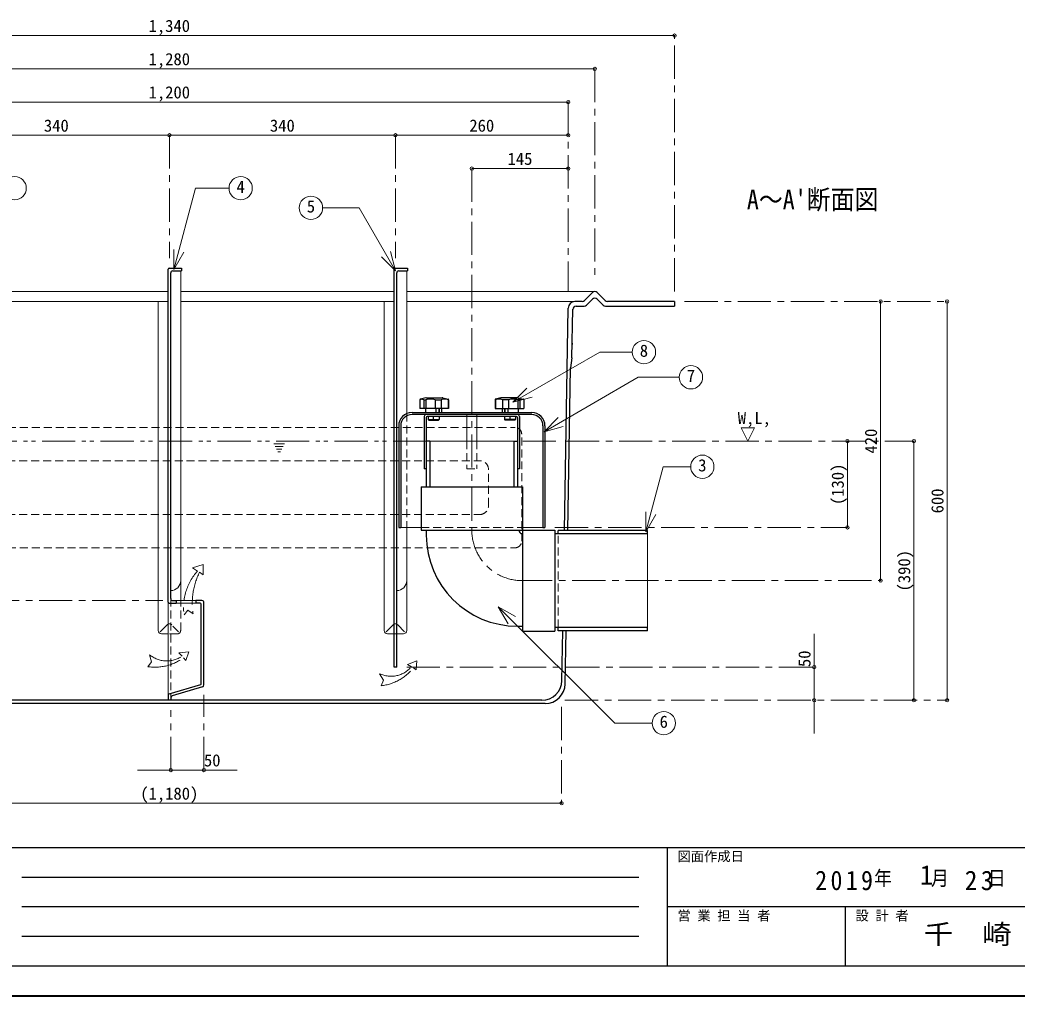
# Model space of a CAD drawing. Units: millimetres at full size, sheet at 1:10; some dimension numbers follow another scale. Extents: x -2101 to 1949, y -1404 to 1406.
# Drawn here: x -1105 to 395, y -1404 to 65 of the extents above; entities that cross this region are included whole.
import ezdxf
from ezdxf.enums import TextEntityAlignment as Align

# ---------------------------------------------------------------- set-up
doc = ezdxf.new("R2010")
doc.units = ezdxf.units.MM
doc.header["$LTSCALE"] = 10
doc.header["$PDMODE"] = 32
doc.header["$PDSIZE"] = 5
for name, pattern in [('CHAIN1', [8, 5, -1, 1, -1]), ('DASHED1', [1.8, 1.2, -0.6]), ('DOUBLE_CHAIN1', [8.8, 5, -1, 0.6, -0.6, 0.6, -1])]:
    doc.linetypes.add(name, pattern=pattern)
doc.layers.add('0-0____1', color=7, linetype='Continuous', lineweight=18)
doc.styles.add('ＭＳ ゴシック', font='')
doc.styles.get('ＭＳ ゴシック').set_extended_font_data('MS Gothic')

msp = doc.modelspace()

# ---------------------------------------------------------------- linework, layer by layer
at = {"layer": '0-0____1', "color": 4, "lineweight": 9}
for p, q in [((-1640.6, 41.12), (-120.6, 41.12)), ((-240.6, -8.88), (-1520.6, -8.88)), ((-1480.6, -58.88), (-280.6, -58.88)), ((-880.6, -108.88), (-1220.6, -108.88)), ((-540.6, -108.88), (-880.6, -108.88)), ((-280.6, -108.88), (-540.6, -108.88)), ((-280.6, -158.88), (-425.6, -158.88)), ((-1203.6, -343.88), (-882.6, -343.88)), ((-863.6, -343.88), (-542.6, -343.88)), ((-523.6, -343.88), (-240.6, -343.88)), ((-1203.6, -358.88), (-882.6, -358.88)), ((-897.6, -853.88), (-897.6, -358.88)), ((-863.6, -358.88), (-542.6, -358.88)), ((-557.6, -853.88), (-557.6, -358.88)), ((-270.77, -358.88), (-523.6, -358.88)), ((189.4, -358.88), (189.4, -778.88)), ((289.4, -958.88), (289.4, -358.88)), ((139.4, -568.88), (139.4, -698.88)), ((239.4, -568.88), (239.4, -958.88)), ((-532.6, -698.88), (-501.6, -698.88)), ((-318.6, -698.88), (-349.6, -698.88)), ((-863.6, -808.88), (-863.6, -778.88)), ((-523.6, -853.88), (-523.6, -778.88)), ((-894.4, -855.69), (-884.11, -845.32)), ((-554.4, -855.69), (-544.11, -845.32)), ((-526.81, -855.69), (-537.09, -845.32)), ((-892.6, -858.88), (-882.6, -858.88)), ((-552.6, -858.88), (-542.6, -858.88)), ((-538.6, -858.88), (-528.6, -858.88)), ((89.4, -1008.88), (89.4, -858.88)), ((-928.6, -1063.88), (-778.6, -1063.88)), ((-290.6, -1113.88), (-1470.6, -1113.88))]:
    msp.add_line(p, q, dxfattribs=at)
at = {"layer": '0-0____1', "color": 4, "linetype": 'CHAIN1', "lineweight": 9}
for p, q in [((-120.6, -343.88), (-120.6, 41.12)), ((-240.6, -8.88), (-240.6, -328.88)), ((-280.6, -58.88), (-280.6, -343.88)), ((-880.6, -108.88), (-880.6, -293.88)), ((-540.6, -108.88), (-540.6, -293.88)), ((-425.6, -158.88), (-425.6, -702.88)), ((-105.6, -358.88), (289.4, -358.88)), ((-284.1, -568.88), (239.4, -568.88)), ((-300.6, -698.88), (139.4, -698.88)), ((-354.6, -778.88), (189.4, -778.88)), ((-1156.6, -808.88), (-890.6, -808.88)), ((-523.6, -908.88), (89.4, -908.88)), ((-828.6, -1063.88), (-828.6, -950.83)), ((-285.6, -958.88), (289.4, -958.88)), ((-878.6, -1063.88), (-878.6, -973.88)), ((-290.6, -968.88), (-290.6, -1113.88))]:
    msp.add_line(p, q, dxfattribs=at)
at = {"layer": '0-0____1'}
for p, q in [((-650.13, -217.97), (-595.08, -217.97)), ((-540.39, -312.7), (-595.08, -217.97)), ((-873.89, -310.55), (-873.89, -280.55)), ((-873.89, -310.55), (-858.89, -284.57)), ((-540.39, -312.7), (-548.15, -283.72)), ((-540.39, -312.7), (-561.6, -291.48)), ((-863.6, -778.88), (-863.6, -312.88)), ((-523.6, -527.55), (-523.6, -312.88)), ((-363.87, -510.59), (-233.09, -435.08)), ((-184.18, -435.08), (-233.09, -435.08)), ((-316.96, -554.78), (-175.18, -472.93)), ((-113.49, -472.93), (-175.18, -472.93)), ((-363.87, -510.59), (-342.66, -489.37)), ((-363.87, -510.59), (-334.89, -502.82)), ((-433.1, -531.88), (-433.1, -568.88)), ((-418.1, -531.88), (-418.1, -568.88)), ((-316.96, -554.78), (-295.74, -533.57)), ((-316.96, -554.78), (-287.98, -547.02)), ((-20.6, -548.88), (-10.6, -568.88)), ((-20.6, -548.88), (-0.6, -548.88)), ((-10.6, -568.88), (-0.6, -548.88)), ((-488.95, -568.88), (-362.25, -568.88)), ((-163.79, -705.46), (-163.79, -675.46)), ((-163.79, -705.46), (-148.79, -679.48)), ((-523.6, -778.88), (-523.6, -698.88)), ((-161.6, -708.53), (-161.6, -849.23)), ((-870.6, -808.88), (-840.6, -808.88)), ((-882.6, -951.2), (-882.6, -811.38)), ((-870.6, -812.88), (-840.6, -812.88)), ((-385.93, -818.07), (-359.95, -833.07)), ((-385.93, -818.07), (-370.93, -844.05)), ((-385.93, -818.07), (-210.72, -993.28)), ((-154.4, -993.28), (-210.72, -993.28))]:
    msp.add_line(p, q, dxfattribs=at)
at = {"layer": '0-0____1', "color": 5, "lineweight": 25}
for p, q in [((-882.6, -811.38), (-882.6, -310.38)), ((-881.1, -308.88), (-862.6, -308.88)), ((-875.6, -312.88), (-862.6, -312.88)), ((-862.6, -308.88), (-862.6, -312.88)), ((-542.6, -908.88), (-542.6, -310.38)), ((-541.1, -308.88), (-522.6, -308.88)), ((-535.6, -312.88), (-522.6, -312.88)), ((-522.6, -308.88), (-522.6, -312.88)), ((-878.6, -805.88), (-878.6, -315.88)), ((-538.6, -908.88), (-538.6, -315.88)), ((-259.49, -358.88), (-270.77, -358.88)), ((-255.92, -357.38), (-244.17, -345.39)), ((-252.98, -364.38), (-244.17, -355.39)), ((-225.28, -357.38), (-237.03, -345.39)), ((-228.23, -364.38), (-237.03, -355.39)), ((-120.6, -358.88), (-221.71, -358.88)), ((-120.6, -358.88), (-120.6, -365.88)), ((-286.34, -703.38), (-280.77, -368.7)), ((-275.02, -443.88), (-273.8, -370.63)), ((-268.8, -365.88), (-256.55, -365.88)), ((-224.65, -365.88), (-120.6, -365.88)), ((-274.65, -421.66), (-274.92, -423.38)), ((-275.02, -443.88), (-277.27, -458.88)), ((-281.34, -703.38), (-277.27, -458.88)), ((-503.72, -506.69), (-503.72, -519.88)), ((-495.03, -503.98), (-502.94, -505.71)), ((-498.03, -506.69), (-498.03, -519.88)), ((-494.17, -503.88), (-470.16, -503.88)), ((-480.92, -506.69), (-480.92, -519.88)), ((-469.3, -503.98), (-461.39, -505.71)), ((-461.13, -506.69), (-461.13, -519.88)), ((-390.08, -506.69), (-390.08, -519.88)), ((-381.9, -503.98), (-389.82, -505.71)), ((-357.04, -503.88), (-381.05, -503.88)), ((-370.29, -506.69), (-370.29, -519.88)), ((-356.18, -503.98), (-348.27, -505.71)), ((-353.17, -506.69), (-353.17, -519.88)), ((-347.48, -506.69), (-347.48, -519.88)), ((-460.6, -519.88), (-503.72, -519.88)), ((-495.1, -519.88), (-495.1, -525.88)), ((-479.89, -519.88), (-479.89, -525.88)), ((-475.21, -519.88), (-475.21, -525.88)), ((-474.69, -519.88), (-474.69, -525.88)), ((-471.1, -519.88), (-471.1, -525.88)), ((-390.6, -519.88), (-347.48, -519.88)), ((-380.1, -519.88), (-380.1, -525.88)), ((-376.51, -519.88), (-376.51, -525.88)), ((-375.99, -519.88), (-375.99, -525.88)), ((-371.31, -519.88), (-371.31, -525.88)), ((-356.1, -519.88), (-356.1, -525.88)), ((-515.6, -525.88), (-335.6, -525.88)), ((-335.6, -528.88), (-515.6, -528.88)), ((-497.1, -531.88), (-497.1, -610.88)), ((-494.1, -533.38), (-494.1, -637.88)), ((-358.6, -531.88), (-492.6, -531.88)), ((-491.35, -531.89), (-491.35, -536.38)), ((-491.35, -536.38), (-474.85, -536.38)), ((-483.1, -536.38), (-483.1, -531.88)), ((-359.85, -536.38), (-376.35, -536.38)), ((-368.1, -536.38), (-368.1, -531.88)), ((-359.85, -531.89), (-359.85, -536.38)), ((-357.1, -533.38), (-357.1, -637.88)), ((-354.1, -531.88), (-354.1, -610.88)), ((-535.6, -545.88), (-535.6, -698.88)), ((-532.6, -545.88), (-532.6, -698.88)), ((-318.6, -545.88), (-318.6, -698.88)), ((-315.6, -545.88), (-315.6, -698.88)), ((-488.95, -568.88), (-494.1, -568.88)), ((-488.95, -568.88), (-488.95, -637.88)), ((-362.25, -568.88), (-362.25, -637.88)), ((-362.25, -568.88), (-357.1, -568.88)), ((-494.1, -610.88), (-497.1, -610.88)), ((-354.1, -610.88), (-357.1, -610.88)), ((-501.6, -637.88), (-501.6, -702.88)), ((-535.6, -698.88), (-532.6, -698.88)), ((-494.1, -702.88), (-494.1, -710.38)), ((-318.6, -698.88), (-315.6, -698.88)), ((-161.6, -703.38), (-295.6, -703.38)), ((-295.6, -708.53), (-295.6, -703.38)), ((-161.6, -708.53), (-161.6, -703.38)), ((-161.6, -708.53), (-300.6, -708.53)), ((-840.6, -808.88), (-840.6, -812.88)), ((-831.6, -808.88), (-840.6, -808.88)), ((-881.1, -812.88), (-870.6, -812.88)), ((-834.1, -812.88), (-840.6, -812.88)), ((-832.6, -933.97), (-832.6, -814.38)), ((-828.6, -935.83), (-828.6, -811.88)), ((-357.1, -847.38), (-349.6, -847.38)), ((-349.6, -854.88), (-300.6, -854.88)), ((-161.6, -849.23), (-300.6, -849.23)), ((-295.6, -854.38), (-295.6, -849.23)), ((-161.6, -854.38), (-295.6, -854.38)), ((-290.11, -929.38), (-288.86, -854.38)), ((-285.19, -934.38), (-283.86, -854.38)), ((-161.6, -854.38), (-161.6, -849.23)), ((-538.6, -908.88), (-542.6, -908.88)), ((-833.67, -935.4), (-881.53, -949.76)), ((-830.74, -938.7), (-876.46, -952.42)), ((-320.11, -958.88), (-1441.1, -958.88)), ((-882.6, -951.2), (-882.6, -958.88)), ((-878.6, -955.29), (-878.6, -958.88)), ((-315.19, -963.88), (-1446.02, -963.88))]:
    msp.add_line(p, q, dxfattribs=at)
at = {"layer": '0-0____1', "color": 4, "linetype": 'DASHED1', "lineweight": 9}
for p, q in [((-523.6, -527.55), (-523.6, -698.88)), ((-433.1, -531.88), (-433.1, -528.88)), ((-418.1, -531.88), (-418.1, -528.88)), ((-1393.6, -548.38), (-360.6, -548.38)), ((-433.1, -568.88), (-433.1, -610.88)), ((-418.1, -568.88), (-418.1, -610.88)), ((-350.6, -719.38), (-350.6, -558.38)), ((-1340.6, -598.38), (-413.6, -598.38)), ((-433.1, -610.88), (-418.1, -610.88)), ((-400.6, -666.38), (-400.6, -611.38)), ((-1340.6, -679.38), (-413.6, -679.38)), ((-501.6, -698.88), (-349.6, -698.88)), ((-295.6, -849.23), (-295.6, -708.53)), ((-1393.6, -729.38), (-360.6, -729.38)), ((-878.6, -805.88), (-878.6, -955.29)), ((-863.6, -853.88), (-863.6, -808.88)), ((-866.81, -855.69), (-877.09, -845.32)), ((-868.6, -858.88), (-882.6, -858.88)), ((-542.6, -858.88), (-538.6, -858.88))]:
    msp.add_line(p, q, dxfattribs=at)
at = {"layer": '0-0____1', "color": 4, "linetype": 'DOUBLE_CHAIN1', "lineweight": 9}
for p, q in [((-494.1, -568.88), (-1472.6, -568.88)), ((-299.1, -568.88), (-357.1, -568.88)), ((-707.6, -572.88), (-723.6, -572.88)), ((-709.6, -576.88), (-721.6, -576.88)), ((-711.6, -580.88), (-719.6, -580.88)), ((-713.6, -584.88), (-717.6, -584.88)), ((-829.66, -754.34), (-845.76, -759.71)), ((-838.47, -764.46), (-845.76, -759.71)), ((-829.65, -769.96), (-829.66, -754.34)), ((-835.24, -766.31), (-829.65, -769.96)), ((-858.53, -830.41), (-852.71, -823.25)), ((-844.93, -829.03), (-852.71, -823.25)), ((-910.48, -890.25), (-907.3, -900.88)), ((-866.13, -887.68), (-851.27, -885.83)), ((-861.47, -892.58), (-866.13, -887.68)), ((-859.13, -894.92), (-855.71, -898.83)), ((-855.71, -898.83), (-851.27, -885.83)), ((-522.14, -904.98), (-508.27, -899.34)), ((-509.19, -913.04), (-508.27, -899.34)), ((-912.81, -908.34), (-907.3, -900.88)), ((-516.36, -908.5), (-522.14, -904.98)), ((-513.5, -910.15), (-509.19, -913.04)), ((-564.31, -918.93), (-558.49, -928.38)), ((-561.88, -937.01), (-558.49, -928.38))]:
    msp.add_line(p, q, dxfattribs=at)
at = {"layer": '0-0____1', "color": 6, "lineweight": 25}
for p, q in [((-2055.6, -1180.31), (1904.4, -1180.31)), ((-131.32, -1358.88), (-131.32, -1180.31)), ((-1102.75, -1224.96), (-174.17, -1224.96)), ((-174.17, -1269.6), (-1102.75, -1269.6)), ((1904.4, -1269.6), (-131.32, -1269.6)), ((136.54, -1358.88), (136.54, -1269.6)), ((-174.17, -1314.24), (-1102.75, -1314.24)), ((1904.4, -1358.88), (-2055.6, -1358.88))]:
    msp.add_line(p, q, dxfattribs=at)
at = {"layer": '0-0____1', "color": 1, "lineweight": 40}
msp.add_line((1949.4, -1403.88), (-2100.6, -1403.88), dxfattribs=at)
at = {"layer": '0-0____1'}
for points in [[(-873.89, -310.55), (-841.16, -188.4), (-790.83, -188.4)], [(-163.79, -705.46), (-137.54, -607.48), (-96.33, -607.48)]]:
    msp.add_lwpolyline(points, dxfattribs=at)
at = {"layer": '0-0____1', "color": 5, "lineweight": 25}
for points in [[(-498.03, -506.69), (-494.6, -506.69), (-494.6, -519.88)], [(-480.92, -506.69), (-471.71, -506.69), (-471.71, -519.88)], [(-461.13, -506.69), (-460.6, -506.69), (-460.6, -519.88)], [(-390.08, -506.69), (-390.6, -506.69), (-390.6, -519.88)], [(-370.29, -506.69), (-379.5, -506.69), (-379.5, -519.88)], [(-353.17, -506.69), (-356.6, -506.69), (-356.6, -519.88)], [(-491.35, -536.38), (-490.35, -537.38), (-475.85, -537.38)], [(-474.85, -531.88), (-474.85, -536.38), (-475.85, -537.38)], [(-376.35, -531.88), (-376.35, -536.38), (-375.35, -537.38)], [(-359.85, -536.38), (-360.85, -537.38), (-375.35, -537.38)], [(-501.6, -637.88), (-349.6, -637.88), (-349.6, -702.88)], [(-501.6, -702.88), (-349.6, -702.88), (-349.6, -854.88)], [(-349.6, -702.88), (-300.6, -702.88), (-300.6, -854.88)], [(-875.6, -808.88), (-870.6, -808.88), (-870.6, -812.88)]]:
    msp.add_lwpolyline(points, dxfattribs=at)
at = {"layer": '0-0____1'}
for centre in [(-1113.33, -188.4), (-773.33, -188.4), (-667.63, -217.97), (-166.68, -435.08), (-95.99, -472.93), (-78.83, -607.48), (-136.9, -993.28)]:
    msp.add_circle(centre, 17.5, dxfattribs=at)
at = {"layer": '0-0____1', "color": 5, "lineweight": 25}
for centre, radius, start, end in [((-881.1, -310.38), 1.5, 90, 180), ((-875.6, -315.88), 3, 90, 180), ((-541.1, -310.38), 1.5, 90, 180), ((-535.6, -315.88), 3, 90, 180), ((-240.6, -348.88), 5, 44.3947, 135.6053), ((-270.77, -368.88), 10, 90, 178.95837), ((-259.49, -353.88), 5, 270, 315.6053), ((-240.6, -358.89), 5, 44.3947, 135.6053), ((-221.71, -353.88), 5, 224.3947, 270), ((-268.8, -370.88), 5, 90, 178.95837), ((-256.55, -360.88), 5, 270, 315.6053), ((-224.65, -360.88), 5, 224.3947, 270), ((-502.72, -506.69), 1, 102.36697, 180), ((-500.88, -511.32), 5.43, 58.41904, 121.58096), ((-494.17, -507.88), 4, 90, 102.36697), ((-487.76, -535.39), 29.51, 76.59069, 103.40931), ((-466.42, -523.68), 17.8, 72.70582, 107.29418), ((-470.16, -507.88), 4, 77.63303, 90), ((-461.6, -506.69), 1, 0, 77.63303), ((-389.6, -506.69), 1, 102.36697, 180), ((-384.79, -523.68), 17.8, 72.70582, 107.29418), ((-381.05, -507.88), 4, 90, 102.36697), ((-363.45, -535.39), 29.51, 76.59069, 103.40931), ((-357.04, -507.88), 4, 77.63303, 90), ((-350.33, -511.32), 5.43, 58.41904, 121.58096), ((-348.48, -506.69), 1, 0, 77.63303), ((-515.6, -545.88), 20, 90, 180), ((-515.6, -545.88), 17, 90, 180), ((-494.1, -531.88), 3, 90, 180), ((-492.6, -533.38), 1.5, 90, 180), ((-487.23, -525.41), 11.72, 249.39031, 290.60969), ((-478.98, -525.41), 11.72, 249.39031, 290.60969), ((-372.23, -525.41), 11.72, 249.39031, 290.60969), ((-363.98, -525.41), 11.72, 249.39031, 290.60969), ((-358.6, -533.38), 1.5, 0, 90), ((-357.1, -531.88), 3, 0, 90), ((-335.6, -545.88), 20, 0, 90), ((-335.6, -545.88), 17, 0, 90), ((-349.6, -702.88), 5.3, 180, 270), ((-357.1, -710.38), 137, 180, 270), ((-875.6, -805.88), 3, 180, 270), ((-831.6, -811.88), 3, 0, 90), ((-881.1, -811.38), 1.5, 180, 270), ((-834.1, -814.38), 1.5, 0, 90), ((-320.11, -928.88), 30, 270, 359.04516), ((-834.1, -933.97), 1.5, 286.69924, 0), ((-831.6, -935.83), 3, 286.69924, 360), ((-315.19, -933.88), 30, 270, 359.04516), ((-881.1, -951.2), 1.5, 106.69924, 180), ((-875.6, -955.29), 3, 106.69924, 180)]:
    msp.add_arc(centre, radius, start, end, dxfattribs=at)
at = {"layer": '0-0____1', "color": 4, "linetype": 'DASHED1', "lineweight": 9}
for centre, radius, start, end in [((-360.6, -558.38), 10, 0, 90), ((-413.6, -611.38), 13, 0, 90), ((-413.6, -666.38), 13, 270, 0), ((-360.6, -719.38), 10, 270, 0), ((-880.6, -848.88), 5, 45.41268, 113.57818), ((-868.6, -853.88), 5, 270, 0), ((-540.6, -848.88), 5, 66.42182, 113.57818)]:
    msp.add_arc(centre, radius, start, end, dxfattribs=at)
at = {"layer": '0-0____1', "color": 4, "linetype": 'CHAIN1', "lineweight": 9}
msp.add_arc((-349.6, -702.88), 76, 180, 270, dxfattribs=at)
at = {"layer": '0-0____1', "color": 4, "linetype": 'DOUBLE_CHAIN1', "lineweight": 9}
for centre, radius, start, end in [((-775.4, -819.67), 83.82, 138.80029, 187.36063), ((-740.2, -813.09), 105.94, 153.79151, 188.65286), ((-902.38, -835.97), 73.11, 261.80032, 306.27216), ((-884.43, -859.1), 40.6, 230.09498, 304.4524), ((-547.21, -882.11), 40.6, 245.09498, 319.4524), ((-570.54, -864.41), 73.11, 276.80032, 321.27216)]:
    msp.add_arc(centre, radius, start, end, dxfattribs=at)
at = {"layer": '0-0____1'}
for centre in [(-878.6, -778.88), (-538.6, -778.88)]:
    msp.add_arc(centre, 15, 270, 0, dxfattribs=at)
at = {"layer": '0-0____1', "color": 4, "lineweight": 9}
for centre, start, end in [((-892.6, -853.88), 180, 270), ((-880.6, -848.88), 113.57818, 134.58732), ((-552.6, -853.88), 180, 270), ((-540.6, -848.88), 113.57818, 134.58732), ((-540.6, -848.88), 45.41268, 66.42182), ((-528.6, -853.88), 270, 0)]:
    msp.add_arc(centre, 5, start, end, dxfattribs=at)
at = {"layer": '0-0____1', "color": 1}
for p in [(-120.6, 41.12), (-240.6, -8.88), (-280.6, -58.88), (-880.6, -108.88), (-540.6, -108.88), (-280.6, -108.88), (-425.6, -158.88), (-280.6, -158.88), (189.4, -358.88), (289.4, -358.88), (139.4, -568.88), (239.4, -568.88), (139.4, -698.88), (189.4, -778.88), (89.4, -908.88), (89.4, -958.88), (239.4, -958.88), (289.4, -958.88), (-878.6, -1063.88), (-828.6, -1063.88), (-290.6, -1113.88)]:
    msp.add_point(p, dxfattribs=at)

# ---------------------------------------------------------------- texts
at = {"layer": '0-0____1', "style": 'ＭＳ ゴシック'}
for s, height, p in [('1,340', 18.33, (-911.85, 41.12)), ('1,280', 18.33, (-911.85, -8.88)), ('1,200', 18.33, (-911.85, -58.88)), ('340', 18.33, (-1069.35, -108.88)), ('340', 18.33, (-729.35, -108.88)), ('260', 18.33, (-429.35, -108.88)), ('145', 18.33, (-371.85, -158.88)), ('4', 18.33, (-779.58, -200.9)), ('5', 18.33, (-673.88, -230.47)), ('8', 18.33, (-172.93, -447.58)), ('7', 18.33, (-102.24, -485.43)), ('W,L,', 18.33, (-25.6, -548.88)), ('3', 18.33, (-85.08, -619.98)), ('6', 18.33, (-143.15, -1005.78)), ('50', 18.33, (-828.6, -1063.88)), ('(1,180)', 18.33, (-924.35, -1113.88)), ('図面作成日', 14.66, (-116.32, -1205.31)), ('1', 29.33, (248.4, -1244.96)), ('営 業 担 当 者', 14.66, (-116.32, -1294.6)), ('設 計 者', 14.66, (151.54, -1294.6))]:
    msp.add_text(s, height=height, dxfattribs=at).set_placement(p, align=Align.BOTTOM_LEFT)
for s, width, p in [("A～A'断面図", 0.9, (-11.85, -228.88)), ('千\u3000崎', 1.1, (254.4, -1334.24))]:
    msp.add_text(s, height=29.33, dxfattribs=dict(at, width=width)).set_placement(p, align=Align.BOTTOM_LEFT)
for s, p in [('420', (189.4, -587.63)), ('(130)', (139.4, -665.13)), ('600', (289.4, -677.63)), ('(390)', (239.4, -795.13)), ('50', (89.4, -908.88))]:
    msp.add_text(s, height=18.33, rotation=90, dxfattribs=at).set_placement(p, align=Align.BOTTOM_LEFT)
at = {"layer": '0-0____1', "attachment_point": 7, "style": 'ＭＳ ゴシック'}
for s, insert, char_height in [('\\T1.27;\\W0.9;年\\~\\~\\~月\\~\\~\\~日', (179.4, -1239.96), 21.99), ('\\T1.28;\\W0.9;2019', (90.9, -1244.96), 29.33), ('\\T1.27;\\W0.95;23', (315.9, -1244.96), 29.33)]:
    msp.add_mtext(s, dxfattribs=dict(at, insert=insert, char_height=char_height))

doc.saveas('drawing.dxf')
